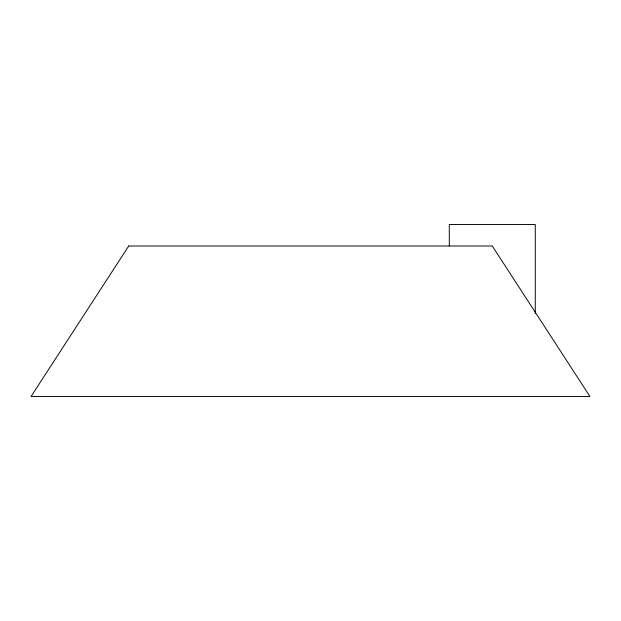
<?xml version="1.0" encoding="UTF-8"?>
<svg xmlns="http://www.w3.org/2000/svg" width="621" height="621" viewBox="0 0 621 621"><rect width="100%" height="100%" fill="white"/><g stroke="black" fill="none" stroke-linecap="round" stroke-linejoin="round"><path stroke-width="0.93" d="M535.279 313.597L535.279 224.515L449.293 224.515L449.293 246.009M128.718 246.009L31.05 396.485L589.95 396.485L492.282 246.009L128.718 246.009"/></g></svg>
